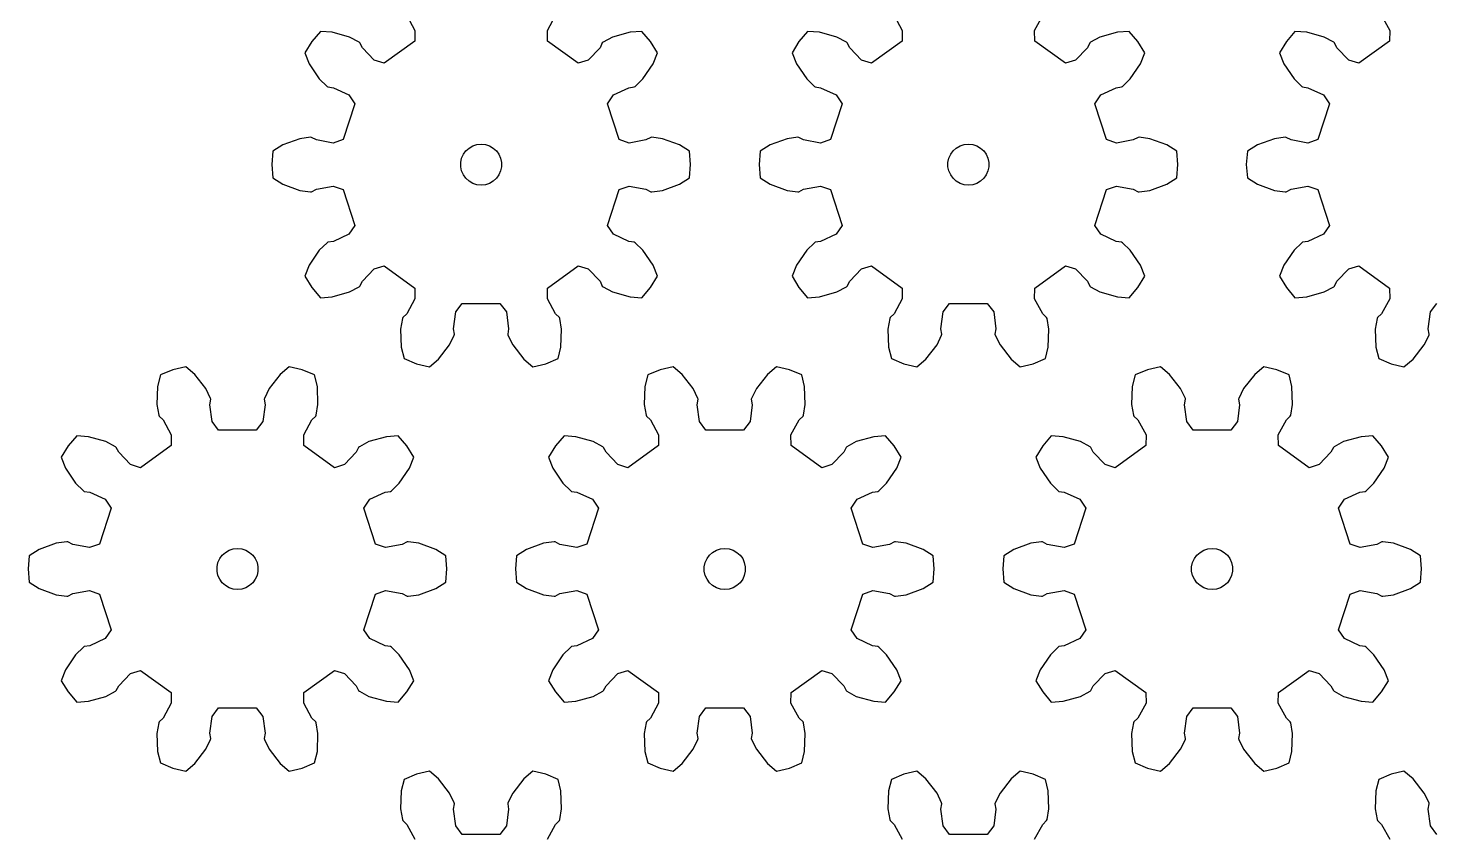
# Model space of a CAD drawing. Extents: x 0 to 208, y 0 to 236.
# Drawn here: x 0 to 102.5, y 54.2 to 113.3 of the extents above; entities that cross this region are included whole.
import ezdxf

# ---------------------------------------------------------------- set-up
doc = ezdxf.new("R2010")
doc.units = 0

msp = doc.modelspace()

# ---------------------------------------------------------------- linework, layer by layer
for p, q in [((27.63, 114.18), (28.23, 113.09)), ((37.89, 113.09), (38.48, 114.18)), ((63.19, 114.18), (63.79, 113.09)), ((73.44, 113.09), (74.04, 114.18)), ((98.75, 114.18), (99.35, 113.09)), ((21.33, 113.02), (20.7, 112.28)), ((22.19, 112.96), (21.33, 113.02)), ((23.46, 112.6), (22.19, 112.96)), ((28.23, 113.09), (28.21, 112.31)), ((37.9, 112.31), (37.89, 113.09)), ((43.93, 112.96), (42.65, 112.6)), ((44.79, 113.02), (43.93, 112.96)), ((45.42, 112.28), (44.79, 113.02)), ((56.88, 113.02), (56.25, 112.28)), ((57.75, 112.96), (56.88, 113.02)), ((59.02, 112.6), (57.75, 112.96)), ((63.79, 113.09), (63.77, 112.31)), ((73.46, 112.31), (73.44, 113.09)), ((79.48, 112.96), (78.21, 112.6)), ((80.35, 113.02), (79.48, 112.96)), ((80.98, 112.28), (80.35, 113.02)), ((92.44, 113.02), (91.81, 112.28)), ((93.3, 112.96), (92.44, 113.02)), ((94.58, 112.6), (93.3, 112.96)), ((99.35, 113.09), (99.33, 112.31)), ((20.7, 112.28), (20.19, 111.46)), ((24.15, 112.23), (23.46, 112.6)), ((24.21, 112.18), (24.15, 112.23)), ((24.39, 111.82), (24.21, 112.18)), ((25.24, 110.92), (24.39, 111.82)), ((28.21, 112.31), (25.99, 110.69)), ((40.13, 110.69), (37.9, 112.31)), ((41.73, 111.82), (40.87, 110.92)), ((41.9, 112.18), (41.73, 111.82)), ((41.96, 112.23), (41.9, 112.18)), ((42.65, 112.6), (41.96, 112.23)), ((45.92, 111.46), (45.42, 112.28)), ((56.25, 112.28), (55.75, 111.46)), ((59.71, 112.23), (59.02, 112.6)), ((59.77, 112.18), (59.71, 112.23)), ((59.95, 111.82), (59.77, 112.18)), ((60.8, 110.92), (59.95, 111.82)), ((63.77, 112.31), (61.54, 110.69)), ((75.69, 110.69), (73.46, 112.31)), ((77.29, 111.82), (76.43, 110.92)), ((77.46, 112.18), (77.29, 111.82)), ((77.52, 112.23), (77.46, 112.18)), ((78.21, 112.6), (77.52, 112.23)), ((81.48, 111.46), (80.98, 112.28)), ((91.81, 112.28), (91.31, 111.46)), ((95.27, 112.23), (94.58, 112.6)), ((95.33, 112.18), (95.27, 112.23)), ((95.5, 111.82), (95.33, 112.18)), ((96.36, 110.92), (95.5, 111.82)), ((99.33, 112.31), (97.1, 110.69)), ((20.19, 111.46), (20.51, 110.65)), ((25.99, 110.69), (25.24, 110.92)), ((40.87, 110.92), (40.13, 110.69)), ((45.6, 110.65), (45.92, 111.46)), ((55.75, 111.46), (56.07, 110.65)), ((61.54, 110.69), (60.8, 110.92)), ((76.43, 110.92), (75.69, 110.69)), ((81.16, 110.65), (81.48, 111.46)), ((91.31, 111.46), (91.63, 110.65)), ((97.1, 110.69), (96.36, 110.92)), ((20.51, 110.65), (21.25, 109.55)), ((44.86, 109.55), (45.6, 110.65)), ((56.07, 110.65), (56.81, 109.55)), ((80.42, 109.55), (81.16, 110.65)), ((91.63, 110.65), (92.37, 109.55)), ((21.25, 109.55), (21.81, 109.01)), ((21.81, 109.01), (21.88, 108.97)), ((21.88, 108.97), (22.28, 108.91)), ((22.28, 108.91), (23.4, 108.38)), ((42.72, 108.38), (43.84, 108.91)), ((43.84, 108.91), (44.23, 108.97)), ((44.23, 108.97), (44.3, 109.01)), ((44.3, 109.01), (44.86, 109.55)), ((56.81, 109.55), (57.37, 109.01)), ((57.37, 109.01), (57.44, 108.97)), ((57.44, 108.97), (57.83, 108.91)), ((57.83, 108.91), (58.96, 108.38)), ((78.27, 108.38), (79.4, 108.91)), ((79.4, 108.91), (79.79, 108.97)), ((79.79, 108.97), (79.86, 109.01)), ((79.86, 109.01), (80.42, 109.55)), ((92.37, 109.55), (92.93, 109.01)), ((92.93, 109.01), (93, 108.97)), ((93, 108.97), (93.39, 108.91)), ((93.39, 108.91), (94.52, 108.38)), ((23.84, 107.74), (22.99, 105.12)), ((23.4, 108.38), (23.84, 107.74)), ((42.27, 107.74), (42.72, 108.38)), ((43.12, 105.12), (42.27, 107.74)), ((59.4, 107.74), (58.55, 105.12)), ((58.96, 108.38), (59.4, 107.74)), ((77.83, 107.74), (78.27, 108.38)), ((78.68, 105.12), (77.83, 107.74)), ((94.96, 107.74), (94.11, 105.12)), ((94.52, 108.38), (94.96, 107.74)), ((18.59, 104.73), (17.85, 104.27)), ((19.83, 105.18), (18.59, 104.73)), ((20.6, 105.29), (19.83, 105.18)), ((20.68, 105.28), (20.6, 105.29)), ((21.04, 105.1), (20.68, 105.28)), ((22.26, 104.87), (21.04, 105.1)), ((22.99, 105.12), (22.26, 104.87)), ((32.18, 104.51), (32.45, 104.67)), ((32.45, 104.67), (32.75, 104.77)), ((32.75, 104.77), (33.06, 104.8)), ((33.06, 104.8), (33.37, 104.77)), ((33.37, 104.77), (33.67, 104.67)), ((33.67, 104.67), (33.94, 104.51)), ((43.86, 104.87), (43.12, 105.12)), ((45.08, 105.1), (43.86, 104.87)), ((45.43, 105.28), (45.08, 105.1)), ((45.51, 105.29), (45.43, 105.28)), ((46.28, 105.18), (45.51, 105.29)), ((47.53, 104.73), (46.28, 105.18)), ((48.26, 104.27), (47.53, 104.73)), ((54.15, 104.73), (53.41, 104.27)), ((55.39, 105.18), (54.15, 104.73)), ((56.16, 105.29), (55.39, 105.18)), ((56.24, 105.28), (56.16, 105.29)), ((56.59, 105.1), (56.24, 105.28)), ((57.82, 104.87), (56.59, 105.1)), ((58.55, 105.12), (57.82, 104.87)), ((67.73, 104.51), (68.01, 104.67)), ((68.01, 104.67), (68.3, 104.77)), ((68.3, 104.77), (68.62, 104.8)), ((68.62, 104.8), (68.93, 104.77)), ((68.93, 104.77), (69.23, 104.67)), ((69.23, 104.67), (69.5, 104.51)), ((79.41, 104.87), (78.68, 105.12)), ((80.64, 105.1), (79.41, 104.87)), ((80.99, 105.28), (80.64, 105.1)), ((81.07, 105.29), (80.99, 105.28)), ((81.84, 105.18), (81.07, 105.29)), ((83.09, 104.73), (81.84, 105.18)), ((83.82, 104.27), (83.09, 104.73)), ((89.7, 104.73), (88.97, 104.27)), ((90.95, 105.18), (89.7, 104.73)), ((91.72, 105.29), (90.95, 105.18)), ((91.8, 105.28), (91.72, 105.29)), ((92.15, 105.1), (91.8, 105.28)), ((93.37, 104.87), (92.15, 105.1)), ((94.11, 105.12), (93.37, 104.87)), ((17.85, 104.27), (17.78, 103.3)), ((31.57, 103.46), (31.63, 103.76)), ((31.63, 103.76), (31.76, 104.05)), ((31.76, 104.05), (31.94, 104.3)), ((31.94, 104.3), (32.18, 104.51)), ((33.94, 104.51), (34.17, 104.3)), ((34.17, 104.3), (34.36, 104.05)), ((34.36, 104.05), (34.48, 103.76)), ((34.48, 103.76), (34.55, 103.46)), ((48.34, 103.3), (48.26, 104.27)), ((53.41, 104.27), (53.34, 103.3)), ((67.12, 103.46), (67.19, 103.76)), ((67.19, 103.76), (67.32, 104.05)), ((67.32, 104.05), (67.5, 104.3)), ((67.5, 104.3), (67.73, 104.51)), ((69.5, 104.51), (69.73, 104.3)), ((69.73, 104.3), (69.91, 104.05)), ((69.91, 104.05), (70.04, 103.76)), ((70.04, 103.76), (70.11, 103.46)), ((83.89, 103.3), (83.82, 104.27)), ((88.97, 104.27), (88.89, 103.3)), ((17.78, 103.3), (17.85, 102.33)), ((31.57, 103.14), (31.57, 103.46)), ((31.63, 102.84), (31.57, 103.14)), ((31.76, 102.55), (31.63, 102.84)), ((31.94, 102.3), (31.76, 102.55)), ((34.36, 102.55), (34.17, 102.3)), ((34.48, 102.84), (34.36, 102.55)), ((34.55, 103.14), (34.48, 102.84)), ((34.55, 103.46), (34.55, 103.14)), ((48.26, 102.33), (48.34, 103.3)), ((53.34, 103.3), (53.41, 102.33)), ((67.12, 103.14), (67.12, 103.46)), ((67.19, 102.84), (67.12, 103.14)), ((67.32, 102.55), (67.19, 102.84)), ((67.5, 102.3), (67.32, 102.55)), ((69.91, 102.55), (69.73, 102.3)), ((70.04, 102.84), (69.91, 102.55)), ((70.11, 103.14), (70.04, 102.84)), ((70.11, 103.46), (70.11, 103.14)), ((83.82, 102.33), (83.89, 103.3)), ((88.89, 103.3), (88.97, 102.33)), ((17.85, 102.33), (18.59, 101.88)), ((18.59, 101.88), (19.83, 101.42)), ((20.68, 101.32), (21.04, 101.5)), ((21.04, 101.5), (22.26, 101.73)), ((22.26, 101.73), (22.99, 101.48)), ((32.18, 102.09), (31.94, 102.3)), ((32.45, 101.93), (32.18, 102.09)), ((32.75, 101.83), (32.45, 101.93)), ((33.06, 101.8), (32.75, 101.83)), ((33.37, 101.83), (33.06, 101.8)), ((33.67, 101.93), (33.37, 101.83)), ((33.94, 102.09), (33.67, 101.93)), ((34.17, 102.3), (33.94, 102.09)), ((43.12, 101.48), (43.86, 101.73)), ((43.86, 101.73), (45.08, 101.5)), ((45.08, 101.5), (45.43, 101.32)), ((46.28, 101.42), (47.53, 101.88)), ((47.53, 101.88), (48.26, 102.33)), ((53.41, 102.33), (54.15, 101.88)), ((54.15, 101.88), (55.39, 101.42)), ((56.24, 101.32), (56.59, 101.5)), ((56.59, 101.5), (57.82, 101.73)), ((57.82, 101.73), (58.55, 101.48)), ((67.73, 102.09), (67.5, 102.3)), ((68.01, 101.93), (67.73, 102.09)), ((68.3, 101.83), (68.01, 101.93)), ((68.62, 101.8), (68.3, 101.83)), ((68.93, 101.83), (68.62, 101.8)), ((69.23, 101.93), (68.93, 101.83)), ((69.5, 102.09), (69.23, 101.93)), ((69.73, 102.3), (69.5, 102.09)), ((78.68, 101.48), (79.41, 101.73)), ((79.41, 101.73), (80.64, 101.5)), ((80.64, 101.5), (80.99, 101.32)), ((81.84, 101.42), (83.09, 101.88)), ((83.09, 101.88), (83.82, 102.33)), ((88.97, 102.33), (89.7, 101.88)), ((89.7, 101.88), (90.95, 101.42)), ((91.8, 101.32), (92.15, 101.5)), ((92.15, 101.5), (93.37, 101.73)), ((93.37, 101.73), (94.11, 101.48)), ((19.83, 101.42), (20.6, 101.31)), ((20.6, 101.31), (20.68, 101.32)), ((22.99, 101.48), (23.84, 98.86)), ((42.27, 98.86), (43.12, 101.48)), ((45.43, 101.32), (45.51, 101.31)), ((45.51, 101.31), (46.28, 101.42)), ((55.39, 101.42), (56.16, 101.31)), ((56.16, 101.31), (56.24, 101.32)), ((58.55, 101.48), (59.4, 98.86)), ((77.83, 98.86), (78.68, 101.48)), ((80.99, 101.32), (81.07, 101.31)), ((81.07, 101.31), (81.84, 101.42)), ((90.95, 101.42), (91.72, 101.31)), ((91.72, 101.31), (91.8, 101.32)), ((94.11, 101.48), (94.96, 98.86)), ((23.84, 98.86), (23.4, 98.22)), ((42.72, 98.22), (42.27, 98.86)), ((59.4, 98.86), (58.96, 98.22)), ((78.27, 98.22), (77.83, 98.86)), ((94.96, 98.86), (94.52, 98.22)), ((21.81, 97.59), (21.25, 97.05)), ((21.88, 97.63), (21.81, 97.59)), ((22.28, 97.69), (21.88, 97.63)), ((23.4, 98.22), (22.28, 97.69)), ((43.84, 97.69), (42.72, 98.22)), ((44.23, 97.63), (43.84, 97.69)), ((44.3, 97.59), (44.23, 97.63)), ((44.86, 97.05), (44.3, 97.59)), ((57.37, 97.59), (56.81, 97.05)), ((57.44, 97.63), (57.37, 97.59)), ((57.83, 97.69), (57.44, 97.63)), ((58.96, 98.22), (57.83, 97.69)), ((79.4, 97.69), (78.27, 98.22)), ((79.79, 97.63), (79.4, 97.69)), ((79.86, 97.59), (79.79, 97.63)), ((80.42, 97.05), (79.86, 97.59)), ((92.93, 97.59), (92.37, 97.05)), ((93, 97.63), (92.93, 97.59)), ((93.39, 97.69), (93, 97.63)), ((94.52, 98.22), (93.39, 97.69)), ((21.25, 97.05), (20.51, 95.95)), ((45.6, 95.95), (44.86, 97.05)), ((56.81, 97.05), (56.07, 95.95)), ((81.16, 95.95), (80.42, 97.05)), ((92.37, 97.05), (91.63, 95.95)), ((20.51, 95.95), (20.19, 95.15)), ((24.39, 94.78), (25.24, 95.69)), ((25.24, 95.69), (25.99, 95.91)), ((25.99, 95.91), (28.21, 94.29)), ((37.9, 94.29), (40.13, 95.91)), ((40.13, 95.91), (40.87, 95.69)), ((40.87, 95.69), (41.73, 94.78)), ((45.92, 95.15), (45.6, 95.95)), ((56.07, 95.95), (55.75, 95.15)), ((59.95, 94.78), (60.8, 95.69)), ((60.8, 95.69), (61.54, 95.91)), ((61.54, 95.91), (63.77, 94.29)), ((73.46, 94.29), (75.69, 95.91)), ((75.69, 95.91), (76.43, 95.69)), ((76.43, 95.69), (77.29, 94.78)), ((81.48, 95.15), (81.16, 95.95)), ((91.63, 95.95), (91.31, 95.15)), ((95.5, 94.78), (96.36, 95.69)), ((96.36, 95.69), (97.1, 95.91)), ((97.1, 95.91), (99.33, 94.29)), ((20.19, 95.15), (20.7, 94.32)), ((20.7, 94.32), (21.33, 93.58)), ((23.46, 94.01), (24.15, 94.37)), ((24.15, 94.37), (24.21, 94.42)), ((24.21, 94.42), (24.39, 94.78)), ((41.73, 94.78), (41.9, 94.42)), ((41.9, 94.42), (41.96, 94.37)), ((41.96, 94.37), (42.65, 94.01)), ((44.79, 93.58), (45.42, 94.32)), ((45.42, 94.32), (45.92, 95.15)), ((55.75, 95.15), (56.25, 94.32)), ((56.25, 94.32), (56.88, 93.58)), ((59.02, 94.01), (59.71, 94.37)), ((59.71, 94.37), (59.77, 94.42)), ((59.77, 94.42), (59.95, 94.78)), ((77.29, 94.78), (77.46, 94.42)), ((77.46, 94.42), (77.52, 94.37)), ((77.52, 94.37), (78.21, 94.01)), ((80.35, 93.58), (80.98, 94.32)), ((80.98, 94.32), (81.48, 95.15)), ((91.31, 95.15), (91.81, 94.32)), ((91.81, 94.32), (92.44, 93.58)), ((94.58, 94.01), (95.27, 94.37)), ((95.27, 94.37), (95.33, 94.42)), ((95.33, 94.42), (95.5, 94.78)), ((21.33, 93.58), (22.19, 93.64)), ((22.19, 93.64), (23.46, 94.01)), ((28.23, 93.51), (27.63, 92.42)), ((28.21, 94.29), (28.23, 93.51)), ((37.89, 93.51), (37.9, 94.29)), ((38.48, 92.42), (37.89, 93.51)), ((42.65, 94.01), (43.93, 93.64)), ((43.93, 93.64), (44.79, 93.58)), ((56.88, 93.58), (57.75, 93.64)), ((57.75, 93.64), (59.02, 94.01)), ((63.79, 93.51), (63.19, 92.42)), ((63.77, 94.29), (63.79, 93.51)), ((73.44, 93.51), (73.46, 94.29)), ((74.04, 92.42), (73.44, 93.51)), ((78.21, 94.01), (79.48, 93.64)), ((79.48, 93.64), (80.35, 93.58)), ((92.44, 93.58), (93.3, 93.64)), ((93.3, 93.64), (94.58, 94.01)), ((99.35, 93.51), (98.75, 92.42)), ((99.33, 94.29), (99.35, 93.51)), ((27.63, 92.42), (27.35, 92.15)), ((31.05, 91.31), (31.21, 92.55)), ((31.21, 92.55), (31.68, 93.17)), ((31.68, 93.17), (34.43, 93.17)), ((34.43, 93.17), (34.9, 92.55)), ((34.9, 92.55), (35.06, 91.31)), ((38.77, 92.15), (38.48, 92.42)), ((63.19, 92.42), (62.91, 92.15)), ((66.61, 91.31), (66.77, 92.55)), ((66.77, 92.55), (67.24, 93.17)), ((67.24, 93.17), (69.99, 93.17)), ((69.99, 93.17), (70.46, 92.55)), ((70.46, 92.55), (70.62, 91.31)), ((74.32, 92.15), (74.04, 92.42)), ((98.75, 92.42), (98.46, 92.15)), ((102.17, 91.31), (102.33, 92.55)), ((102.33, 92.55), (102.8, 93.17)), ((27.32, 92.07), (27.18, 91.3)), ((27.18, 91.3), (27.23, 89.98)), ((27.35, 92.15), (27.32, 92.07)), ((31.12, 90.92), (31.05, 91.31)), ((35.06, 91.31), (35, 90.92)), ((38.8, 92.07), (38.77, 92.15)), ((38.93, 91.3), (38.8, 92.07)), ((38.88, 89.98), (38.93, 91.3)), ((62.88, 92.07), (62.74, 91.3)), ((62.74, 91.3), (62.79, 89.98)), ((62.91, 92.15), (62.88, 92.07)), ((66.68, 90.92), (66.61, 91.31)), ((70.62, 91.31), (70.55, 90.92)), ((74.35, 92.07), (74.32, 92.15)), ((74.49, 91.3), (74.35, 92.07)), ((74.44, 89.98), (74.49, 91.3)), ((98.43, 92.07), (98.3, 91.3)), ((98.3, 91.3), (98.35, 89.98)), ((98.46, 92.15), (98.43, 92.07)), ((102.24, 90.92), (102.17, 91.31)), ((30.76, 90.14), (31.1, 90.84)), ((31.1, 90.84), (31.12, 90.92)), ((35, 90.92), (35.01, 90.84)), ((35.01, 90.84), (35.36, 90.14)), ((66.32, 90.14), (66.66, 90.84)), ((66.66, 90.84), (66.68, 90.92)), ((70.55, 90.92), (70.57, 90.84)), ((70.57, 90.84), (70.92, 90.14)), ((101.87, 90.14), (102.22, 90.84)), ((102.22, 90.84), (102.24, 90.92)), ((27.23, 89.98), (27.44, 89.14)), ((29.94, 89.1), (30.76, 90.14)), ((35.36, 90.14), (36.17, 89.1)), ((38.67, 89.14), (38.88, 89.98)), ((62.79, 89.98), (63, 89.14)), ((65.5, 89.1), (66.32, 90.14)), ((70.92, 90.14), (71.73, 89.1)), ((74.23, 89.14), (74.44, 89.98)), ((98.35, 89.98), (98.56, 89.14)), ((101.06, 89.1), (101.87, 90.14)), ((10.56, 88.32), (9.66, 87.95)), ((11.5, 88.54), (10.56, 88.32)), ((12.16, 87.99), (11.5, 88.54)), ((19.06, 88.54), (18.4, 87.99)), ((20, 88.32), (19.06, 88.54)), ((20.9, 87.95), (20, 88.32)), ((27.44, 89.14), (28.34, 88.77)), ((28.34, 88.77), (29.28, 88.54)), ((29.28, 88.54), (29.94, 89.1)), ((36.17, 89.1), (36.84, 88.54)), ((36.84, 88.54), (37.78, 88.77)), ((37.78, 88.77), (38.67, 89.14)), ((46.12, 88.32), (45.22, 87.95)), ((47.06, 88.54), (46.12, 88.32)), ((47.72, 87.99), (47.06, 88.54)), ((54.62, 88.54), (53.95, 87.99)), ((55.56, 88.32), (54.62, 88.54)), ((56.45, 87.95), (55.56, 88.32)), ((63, 89.14), (63.89, 88.77)), ((63.89, 88.77), (64.84, 88.54)), ((64.84, 88.54), (65.5, 89.1)), ((71.73, 89.1), (72.39, 88.54)), ((72.39, 88.54), (73.34, 88.77)), ((73.34, 88.77), (74.23, 89.14)), ((81.67, 88.32), (80.78, 87.95)), ((82.62, 88.54), (81.67, 88.32)), ((83.28, 87.99), (82.62, 88.54)), ((90.17, 88.54), (89.51, 87.99)), ((91.12, 88.32), (90.17, 88.54)), ((92.01, 87.95), (91.12, 88.32)), ((98.56, 89.14), (99.45, 88.77)), ((99.45, 88.77), (100.39, 88.54)), ((100.39, 88.54), (101.06, 89.1)), ((9.66, 87.95), (9.45, 87.11)), ((12.98, 86.95), (12.16, 87.99)), ((18.4, 87.99), (17.58, 86.95)), ((21.11, 87.11), (20.9, 87.95)), ((45.22, 87.95), (45.01, 87.11)), ((48.54, 86.95), (47.72, 87.99)), ((53.95, 87.99), (53.14, 86.95)), ((56.66, 87.11), (56.45, 87.95)), ((80.78, 87.95), (80.57, 87.11)), ((84.09, 86.95), (83.28, 87.99)), ((89.51, 87.99), (88.69, 86.95)), ((92.22, 87.11), (92.01, 87.95)), ((9.45, 87.11), (9.4, 85.78)), ((13.32, 86.24), (12.98, 86.95)), ((13.27, 85.77), (13.34, 86.17)), ((13.34, 86.17), (13.32, 86.24)), ((17.24, 86.24), (17.22, 86.17)), ((17.22, 86.17), (17.29, 85.77)), ((17.58, 86.95), (17.24, 86.24)), ((21.15, 85.78), (21.11, 87.11)), ((45.01, 87.11), (44.96, 85.78)), ((48.88, 86.24), (48.54, 86.95)), ((48.83, 85.77), (48.9, 86.17)), ((48.9, 86.17), (48.88, 86.24)), ((52.79, 86.24), (52.77, 86.17)), ((52.77, 86.17), (52.84, 85.77)), ((53.14, 86.95), (52.79, 86.24)), ((56.71, 85.78), (56.66, 87.11)), ((80.57, 87.11), (80.52, 85.78)), ((84.44, 86.24), (84.09, 86.95)), ((84.39, 85.77), (84.46, 86.17)), ((84.46, 86.17), (84.44, 86.24)), ((88.35, 86.24), (88.33, 86.17)), ((88.33, 86.17), (88.4, 85.77)), ((88.69, 86.95), (88.35, 86.24)), ((92.27, 85.78), (92.22, 87.11)), ((9.4, 85.78), (9.54, 85.02)), ((13.43, 84.54), (13.27, 85.77)), ((17.29, 85.77), (17.13, 84.54)), ((21.02, 85.02), (21.15, 85.78)), ((44.96, 85.78), (45.1, 85.02)), ((48.99, 84.54), (48.83, 85.77)), ((52.84, 85.77), (52.68, 84.54)), ((56.58, 85.02), (56.71, 85.78)), ((80.52, 85.78), (80.66, 85.02)), ((84.55, 84.54), (84.39, 85.77)), ((88.4, 85.77), (88.24, 84.54)), ((92.13, 85.02), (92.27, 85.78)), ((9.54, 85.02), (9.57, 84.94)), ((9.57, 84.94), (9.86, 84.66)), ((9.86, 84.66), (10.45, 83.57)), ((13.9, 83.92), (13.43, 84.54)), ((17.13, 84.54), (16.65, 83.92)), ((20.11, 83.57), (20.7, 84.66)), ((20.7, 84.66), (20.99, 84.94)), ((20.99, 84.94), (21.02, 85.02)), ((45.1, 85.02), (45.13, 84.94)), ((45.13, 84.94), (45.41, 84.66)), ((45.41, 84.66), (46.01, 83.57)), ((49.46, 83.92), (48.99, 84.54)), ((52.68, 84.54), (52.21, 83.92)), ((55.66, 83.57), (56.26, 84.66)), ((56.26, 84.66), (56.55, 84.94)), ((56.55, 84.94), (56.58, 85.02)), ((80.66, 85.02), (80.69, 84.94)), ((80.69, 84.94), (80.97, 84.66)), ((80.97, 84.66), (81.57, 83.57)), ((85.02, 83.92), (84.55, 84.54)), ((88.24, 84.54), (87.77, 83.92)), ((91.22, 83.57), (91.82, 84.66)), ((91.82, 84.66), (92.1, 84.94)), ((92.1, 84.94), (92.13, 85.02)), ((3.55, 83.5), (2.92, 82.77)), ((4.41, 83.44), (3.55, 83.5)), ((5.68, 83.08), (4.41, 83.44)), ((6.37, 82.71), (5.68, 83.08)), ((10.45, 83.57), (10.43, 82.8)), ((16.65, 83.92), (13.9, 83.92)), ((20.12, 82.8), (20.11, 83.57)), ((24.87, 83.08), (24.18, 82.71)), ((26.15, 83.44), (24.87, 83.08)), ((27.01, 83.5), (26.15, 83.44)), ((27.64, 82.77), (27.01, 83.5)), ((39.11, 83.5), (38.48, 82.77)), ((39.97, 83.44), (39.11, 83.5)), ((41.24, 83.08), (39.97, 83.44)), ((41.93, 82.71), (41.24, 83.08)), ((46.01, 83.57), (45.99, 82.8)), ((52.21, 83.92), (49.46, 83.92)), ((55.68, 82.8), (55.66, 83.57)), ((60.43, 83.08), (59.74, 82.71)), ((61.71, 83.44), (60.43, 83.08)), ((62.57, 83.5), (61.71, 83.44)), ((63.2, 82.77), (62.57, 83.5)), ((74.66, 83.5), (74.03, 82.77)), ((75.53, 83.44), (74.66, 83.5)), ((76.8, 83.08), (75.53, 83.44)), ((77.49, 82.71), (76.8, 83.08)), ((81.57, 83.57), (81.55, 82.8)), ((87.77, 83.92), (85.02, 83.92)), ((91.24, 82.8), (91.22, 83.57)), ((95.99, 83.08), (95.3, 82.71)), ((97.26, 83.44), (95.99, 83.08)), ((98.13, 83.5), (97.26, 83.44)), ((98.76, 82.77), (98.13, 83.5)), ((2.92, 82.77), (2.41, 81.94)), ((6.43, 82.66), (6.37, 82.71)), ((6.61, 82.31), (6.43, 82.66)), ((7.46, 81.4), (6.61, 82.31)), ((10.43, 82.8), (8.21, 81.18)), ((22.35, 81.18), (20.12, 82.8)), ((23.95, 82.31), (23.09, 81.4)), ((24.12, 82.66), (23.95, 82.31)), ((24.18, 82.71), (24.12, 82.66)), ((28.15, 81.94), (27.64, 82.77)), ((38.48, 82.77), (37.97, 81.94)), ((41.99, 82.66), (41.93, 82.71)), ((42.17, 82.31), (41.99, 82.66)), ((43.02, 81.4), (42.17, 82.31)), ((45.99, 82.8), (43.77, 81.18)), ((57.91, 81.18), (55.68, 82.8)), ((59.51, 82.31), (58.65, 81.4)), ((59.68, 82.66), (59.51, 82.31)), ((59.74, 82.71), (59.68, 82.66)), ((63.7, 81.94), (63.2, 82.77)), ((74.03, 82.77), (73.53, 81.94)), ((77.55, 82.66), (77.49, 82.71)), ((77.72, 82.31), (77.55, 82.66)), ((78.58, 81.4), (77.72, 82.31)), ((81.55, 82.8), (79.32, 81.18)), ((93.47, 81.18), (91.24, 82.8)), ((95.06, 82.31), (94.21, 81.4)), ((95.24, 82.66), (95.06, 82.31)), ((95.3, 82.71), (95.24, 82.66)), ((99.26, 81.94), (98.76, 82.77)), ((2.41, 81.94), (2.73, 81.14)), ((2.73, 81.14), (3.47, 80.04)), ((8.21, 81.18), (7.46, 81.4)), ((23.09, 81.4), (22.35, 81.18)), ((27.08, 80.04), (27.82, 81.14)), ((27.82, 81.14), (28.15, 81.94)), ((37.97, 81.94), (38.29, 81.14)), ((38.29, 81.14), (39.03, 80.04)), ((43.77, 81.18), (43.02, 81.4)), ((58.65, 81.4), (57.91, 81.18)), ((62.64, 80.04), (63.38, 81.14)), ((63.38, 81.14), (63.7, 81.94)), ((73.53, 81.94), (73.85, 81.14)), ((73.85, 81.14), (74.59, 80.04)), ((79.32, 81.18), (78.58, 81.4)), ((94.21, 81.4), (93.47, 81.18)), ((98.2, 80.04), (98.94, 81.14)), ((98.94, 81.14), (99.26, 81.94)), ((3.47, 80.04), (4.04, 79.5)), ((26.52, 79.5), (27.08, 80.04)), ((39.03, 80.04), (39.59, 79.5)), ((62.08, 79.5), (62.64, 80.04)), ((74.59, 80.04), (75.15, 79.5)), ((97.64, 79.5), (98.2, 80.04)), ((4.04, 79.5), (4.1, 79.45)), ((4.1, 79.45), (4.5, 79.4)), ((4.5, 79.4), (5.62, 78.87)), ((24.94, 78.87), (26.06, 79.4)), ((26.06, 79.4), (26.45, 79.45)), ((26.45, 79.45), (26.52, 79.5)), ((39.59, 79.5), (39.66, 79.45)), ((39.66, 79.45), (40.05, 79.4)), ((40.05, 79.4), (41.18, 78.87)), ((60.49, 78.87), (61.62, 79.4)), ((61.62, 79.4), (62.01, 79.45)), ((62.01, 79.45), (62.08, 79.5)), ((75.15, 79.5), (75.22, 79.45)), ((75.22, 79.45), (75.61, 79.4)), ((75.61, 79.4), (76.74, 78.87)), ((96.05, 78.87), (97.18, 79.4)), ((97.18, 79.4), (97.57, 79.45)), ((97.57, 79.45), (97.64, 79.5)), ((6.06, 78.23), (5.21, 75.61)), ((5.62, 78.87), (6.06, 78.23)), ((24.49, 78.23), (24.94, 78.87)), ((25.34, 75.61), (24.49, 78.23)), ((41.62, 78.23), (40.77, 75.61)), ((41.18, 78.87), (41.62, 78.23)), ((60.05, 78.23), (60.49, 78.87)), ((60.9, 75.61), (60.05, 78.23)), ((77.18, 78.23), (76.33, 75.61)), ((76.74, 78.87), (77.18, 78.23)), ((95.61, 78.23), (96.05, 78.87)), ((96.46, 75.61), (95.61, 78.23)), ((0.81, 75.21), (0.08, 74.75)), ((2.05, 75.67), (0.81, 75.21)), ((2.83, 75.77), (2.05, 75.67)), ((2.91, 75.77), (2.83, 75.77)), ((3.26, 75.58), (2.91, 75.77)), ((4.48, 75.35), (3.26, 75.58)), ((5.21, 75.61), (4.48, 75.35)), ((14.16, 74.79), (14.4, 75)), ((14.4, 75), (14.67, 75.16)), ((14.67, 75.16), (14.97, 75.25)), ((14.97, 75.25), (15.28, 75.29)), ((15.28, 75.29), (15.59, 75.25)), ((15.59, 75.25), (15.89, 75.16)), ((15.89, 75.16), (16.16, 75)), ((16.16, 75), (16.39, 74.79)), ((26.08, 75.35), (25.34, 75.61)), ((27.3, 75.58), (26.08, 75.35)), ((27.65, 75.77), (27.3, 75.58)), ((27.73, 75.77), (27.65, 75.77)), ((28.51, 75.67), (27.73, 75.77)), ((29.75, 75.21), (28.51, 75.67)), ((30.48, 74.75), (29.75, 75.21)), ((36.37, 75.21), (35.63, 74.75)), ((37.61, 75.67), (36.37, 75.21)), ((38.38, 75.77), (37.61, 75.67)), ((38.46, 75.77), (38.38, 75.77)), ((38.81, 75.58), (38.46, 75.77)), ((40.04, 75.35), (38.81, 75.58)), ((40.77, 75.61), (40.04, 75.35)), ((49.72, 74.79), (49.95, 75)), ((49.95, 75), (50.23, 75.16)), ((50.23, 75.16), (50.52, 75.25)), ((50.52, 75.25), (50.84, 75.29)), ((50.84, 75.29), (51.15, 75.25)), ((51.15, 75.25), (51.45, 75.16)), ((51.45, 75.16), (51.72, 75)), ((51.72, 75), (51.95, 74.79)), ((61.64, 75.35), (60.9, 75.61)), ((62.86, 75.58), (61.64, 75.35)), ((63.21, 75.77), (62.86, 75.58)), ((63.29, 75.77), (63.21, 75.77)), ((64.06, 75.67), (63.29, 75.77)), ((65.31, 75.21), (64.06, 75.67)), ((66.04, 74.75), (65.31, 75.21)), ((71.92, 75.21), (71.19, 74.75)), ((73.17, 75.67), (71.92, 75.21)), ((73.94, 75.77), (73.17, 75.67)), ((74.02, 75.77), (73.94, 75.77)), ((74.37, 75.58), (74.02, 75.77)), ((75.6, 75.35), (74.37, 75.58)), ((76.33, 75.61), (75.6, 75.35)), ((85.28, 74.79), (85.51, 75)), ((85.51, 75), (85.78, 75.16)), ((85.78, 75.16), (86.08, 75.25)), ((86.08, 75.25), (86.39, 75.29)), ((86.39, 75.29), (86.71, 75.25)), ((86.71, 75.25), (87, 75.16)), ((87, 75.16), (87.28, 75)), ((87.28, 75), (87.51, 74.79)), ((97.19, 75.35), (96.46, 75.61)), ((98.42, 75.58), (97.19, 75.35)), ((98.77, 75.77), (98.42, 75.58)), ((98.85, 75.77), (98.77, 75.77)), ((99.62, 75.67), (98.85, 75.77)), ((100.86, 75.21), (99.62, 75.67)), ((101.6, 74.75), (100.86, 75.21)), ((0.08, 74.75), (0, 73.79)), ((13.79, 73.94), (13.85, 74.25)), ((13.79, 73.63), (13.79, 73.94)), ((13.85, 74.25), (13.98, 74.54)), ((13.98, 74.54), (14.16, 74.79)), ((16.39, 74.79), (16.58, 74.54)), ((16.58, 74.54), (16.71, 74.25)), ((16.71, 74.25), (16.77, 73.94)), ((16.77, 73.94), (16.77, 73.63)), ((30.56, 73.79), (30.48, 74.75)), ((35.63, 74.75), (35.56, 73.79)), ((49.34, 73.94), (49.41, 74.25)), ((49.34, 73.63), (49.34, 73.94)), ((49.41, 74.25), (49.54, 74.54)), ((49.54, 74.54), (49.72, 74.79)), ((51.95, 74.79), (52.14, 74.54)), ((52.14, 74.54), (52.26, 74.25)), ((52.26, 74.25), (52.33, 73.94)), ((52.33, 73.94), (52.33, 73.63)), ((66.12, 73.79), (66.04, 74.75)), ((71.19, 74.75), (71.12, 73.79)), ((84.9, 73.94), (84.97, 74.25)), ((84.9, 73.63), (84.9, 73.94)), ((84.97, 74.25), (85.1, 74.54)), ((85.1, 74.54), (85.28, 74.79)), ((87.51, 74.79), (87.69, 74.54)), ((87.69, 74.54), (87.82, 74.25)), ((87.82, 74.25), (87.89, 73.94)), ((87.89, 73.94), (87.89, 73.63)), ((101.67, 73.79), (101.6, 74.75)), ((0, 73.79), (0.08, 72.82)), ((0.08, 72.82), (0.81, 72.36)), ((13.85, 73.32), (13.79, 73.63)), ((13.98, 73.04), (13.85, 73.32)), ((14.16, 72.78), (13.98, 73.04)), ((14.4, 72.57), (14.16, 72.78)), ((16.39, 72.78), (16.16, 72.57)), ((16.58, 73.04), (16.39, 72.78)), ((16.71, 73.32), (16.58, 73.04)), ((16.77, 73.63), (16.71, 73.32)), ((29.75, 72.36), (30.48, 72.82)), ((30.48, 72.82), (30.56, 73.79)), ((35.56, 73.79), (35.63, 72.82)), ((35.63, 72.82), (36.37, 72.36)), ((49.41, 73.32), (49.34, 73.63)), ((49.54, 73.04), (49.41, 73.32)), ((49.72, 72.78), (49.54, 73.04)), ((49.95, 72.57), (49.72, 72.78)), ((51.95, 72.78), (51.72, 72.57)), ((52.14, 73.04), (51.95, 72.78)), ((52.26, 73.32), (52.14, 73.04)), ((52.33, 73.63), (52.26, 73.32)), ((65.31, 72.36), (66.04, 72.82)), ((66.04, 72.82), (66.12, 73.79)), ((71.12, 73.79), (71.19, 72.82)), ((71.19, 72.82), (71.92, 72.36)), ((84.97, 73.32), (84.9, 73.63)), ((85.1, 73.04), (84.97, 73.32)), ((85.28, 72.78), (85.1, 73.04)), ((85.51, 72.57), (85.28, 72.78)), ((87.51, 72.78), (87.28, 72.57)), ((87.69, 73.04), (87.51, 72.78)), ((87.82, 73.32), (87.69, 73.04)), ((87.89, 73.63), (87.82, 73.32)), ((100.86, 72.36), (101.6, 72.82)), ((101.6, 72.82), (101.67, 73.79)), ((0.81, 72.36), (2.05, 71.91)), ((2.05, 71.91), (2.83, 71.8)), ((2.83, 71.8), (2.91, 71.8)), ((2.91, 71.8), (3.26, 71.99)), ((3.26, 71.99), (4.48, 72.22)), ((4.48, 72.22), (5.21, 71.96)), ((5.21, 71.96), (6.06, 69.35)), ((14.67, 72.42), (14.4, 72.57)), ((14.97, 72.32), (14.67, 72.42)), ((15.28, 72.29), (14.97, 72.32)), ((15.59, 72.32), (15.28, 72.29)), ((15.89, 72.42), (15.59, 72.32)), ((16.16, 72.57), (15.89, 72.42)), ((24.49, 69.35), (25.34, 71.96)), ((25.34, 71.96), (26.08, 72.22)), ((26.08, 72.22), (27.3, 71.99)), ((27.3, 71.99), (27.65, 71.8)), ((27.65, 71.8), (27.73, 71.8)), ((27.73, 71.8), (28.51, 71.91)), ((28.51, 71.91), (29.75, 72.36)), ((36.37, 72.36), (37.61, 71.91)), ((37.61, 71.91), (38.38, 71.8)), ((38.38, 71.8), (38.46, 71.8)), ((38.46, 71.8), (38.81, 71.99)), ((38.81, 71.99), (40.04, 72.22)), ((40.04, 72.22), (40.77, 71.96)), ((40.77, 71.96), (41.62, 69.35)), ((50.23, 72.42), (49.95, 72.57)), ((50.52, 72.32), (50.23, 72.42)), ((50.84, 72.29), (50.52, 72.32)), ((51.15, 72.32), (50.84, 72.29)), ((51.45, 72.42), (51.15, 72.32)), ((51.72, 72.57), (51.45, 72.42)), ((60.05, 69.35), (60.9, 71.96)), ((60.9, 71.96), (61.64, 72.22)), ((61.64, 72.22), (62.86, 71.99)), ((62.86, 71.99), (63.21, 71.8)), ((63.21, 71.8), (63.29, 71.8)), ((63.29, 71.8), (64.06, 71.91)), ((64.06, 71.91), (65.31, 72.36)), ((71.92, 72.36), (73.17, 71.91)), ((73.17, 71.91), (73.94, 71.8)), ((73.94, 71.8), (74.02, 71.8)), ((74.02, 71.8), (74.37, 71.99)), ((74.37, 71.99), (75.6, 72.22)), ((75.6, 72.22), (76.33, 71.96)), ((76.33, 71.96), (77.18, 69.35)), ((85.78, 72.42), (85.51, 72.57)), ((86.08, 72.32), (85.78, 72.42)), ((86.39, 72.29), (86.08, 72.32)), ((86.71, 72.32), (86.39, 72.29)), ((87, 72.42), (86.71, 72.32)), ((87.28, 72.57), (87, 72.42)), ((95.61, 69.35), (96.46, 71.96)), ((96.46, 71.96), (97.19, 72.22)), ((97.19, 72.22), (98.42, 71.99)), ((98.42, 71.99), (98.77, 71.8)), ((98.77, 71.8), (98.85, 71.8)), ((98.85, 71.8), (99.62, 71.91)), ((99.62, 71.91), (100.86, 72.36)), ((5.62, 68.71), (4.5, 68.17)), ((6.06, 69.35), (5.62, 68.71)), ((24.94, 68.71), (24.49, 69.35)), ((26.06, 68.17), (24.94, 68.71)), ((41.18, 68.71), (40.05, 68.17)), ((41.62, 69.35), (41.18, 68.71)), ((60.49, 68.71), (60.05, 69.35)), ((61.62, 68.17), (60.49, 68.71)), ((76.74, 68.71), (75.61, 68.17)), ((77.18, 69.35), (76.74, 68.71)), ((96.05, 68.71), (95.61, 69.35)), ((97.18, 68.17), (96.05, 68.71)), ((4.04, 68.08), (3.47, 67.53)), ((4.1, 68.12), (4.04, 68.08)), ((4.5, 68.17), (4.1, 68.12)), ((26.45, 68.12), (26.06, 68.17)), ((26.52, 68.08), (26.45, 68.12)), ((27.08, 67.53), (26.52, 68.08)), ((39.59, 68.08), (39.03, 67.53)), ((39.66, 68.12), (39.59, 68.08)), ((40.05, 68.17), (39.66, 68.12)), ((62.01, 68.12), (61.62, 68.17)), ((62.08, 68.08), (62.01, 68.12)), ((62.64, 67.53), (62.08, 68.08)), ((75.15, 68.08), (74.59, 67.53)), ((75.22, 68.12), (75.15, 68.08)), ((75.61, 68.17), (75.22, 68.12)), ((97.57, 68.12), (97.18, 68.17)), ((97.64, 68.08), (97.57, 68.12)), ((98.2, 67.53), (97.64, 68.08)), ((3.47, 67.53), (2.73, 66.43)), ((27.82, 66.43), (27.08, 67.53)), ((39.03, 67.53), (38.29, 66.43)), ((63.38, 66.43), (62.64, 67.53)), ((74.59, 67.53), (73.85, 66.43)), ((98.94, 66.43), (98.2, 67.53)), ((2.73, 66.43), (2.41, 65.63)), ((2.41, 65.63), (2.92, 64.81)), ((6.61, 65.27), (7.46, 66.17)), ((7.46, 66.17), (8.21, 66.39)), ((8.21, 66.39), (10.43, 64.78)), ((20.12, 64.78), (22.35, 66.39)), ((22.35, 66.39), (23.09, 66.17)), ((23.09, 66.17), (23.95, 65.27)), ((27.64, 64.81), (28.15, 65.63)), ((28.15, 65.63), (27.82, 66.43)), ((38.29, 66.43), (37.97, 65.63)), ((37.97, 65.63), (38.48, 64.81)), ((42.17, 65.27), (43.02, 66.17)), ((43.02, 66.17), (43.77, 66.39)), ((43.77, 66.39), (45.99, 64.78)), ((55.68, 64.78), (57.91, 66.39)), ((57.91, 66.39), (58.65, 66.17)), ((58.65, 66.17), (59.51, 65.27)), ((63.2, 64.81), (63.7, 65.63)), ((63.7, 65.63), (63.38, 66.43)), ((73.85, 66.43), (73.53, 65.63)), ((73.53, 65.63), (74.03, 64.81)), ((77.72, 65.27), (78.58, 66.17)), ((78.58, 66.17), (79.32, 66.39)), ((79.32, 66.39), (81.55, 64.78)), ((91.24, 64.78), (93.47, 66.39)), ((93.47, 66.39), (94.21, 66.17)), ((94.21, 66.17), (95.06, 65.27)), ((98.76, 64.81), (99.26, 65.63)), ((99.26, 65.63), (98.94, 66.43)), ((2.92, 64.81), (3.55, 64.07)), ((5.68, 64.49), (6.37, 64.86)), ((6.37, 64.86), (6.43, 64.91)), ((6.43, 64.91), (6.61, 65.27)), ((10.43, 64.78), (10.45, 64)), ((20.11, 64), (20.12, 64.78)), ((23.95, 65.27), (24.12, 64.91)), ((24.12, 64.91), (24.18, 64.86)), ((24.18, 64.86), (24.87, 64.49)), ((27.01, 64.07), (27.64, 64.81)), ((38.48, 64.81), (39.11, 64.07)), ((41.24, 64.49), (41.93, 64.86)), ((41.93, 64.86), (41.99, 64.91)), ((41.99, 64.91), (42.17, 65.27)), ((45.99, 64.78), (46.01, 64)), ((55.66, 64), (55.68, 64.78)), ((59.51, 65.27), (59.68, 64.91)), ((59.68, 64.91), (59.74, 64.86)), ((59.74, 64.86), (60.43, 64.49)), ((62.57, 64.07), (63.2, 64.81)), ((74.03, 64.81), (74.66, 64.07)), ((76.8, 64.49), (77.49, 64.86)), ((77.49, 64.86), (77.55, 64.91)), ((77.55, 64.91), (77.72, 65.27)), ((81.55, 64.78), (81.57, 64)), ((91.22, 64), (91.24, 64.78)), ((95.06, 65.27), (95.24, 64.91)), ((95.24, 64.91), (95.3, 64.86)), ((95.3, 64.86), (95.99, 64.49)), ((98.13, 64.07), (98.76, 64.81)), ((3.55, 64.07), (4.41, 64.13)), ((4.41, 64.13), (5.68, 64.49)), ((10.45, 64), (9.86, 62.91)), ((13.43, 63.03), (13.9, 63.65)), ((13.9, 63.65), (16.65, 63.65)), ((16.65, 63.65), (17.13, 63.03)), ((20.7, 62.91), (20.11, 64)), ((24.87, 64.49), (26.15, 64.13)), ((26.15, 64.13), (27.01, 64.07)), ((39.11, 64.07), (39.97, 64.13)), ((39.97, 64.13), (41.24, 64.49)), ((46.01, 64), (45.41, 62.91)), ((48.99, 63.03), (49.46, 63.65)), ((49.46, 63.65), (52.21, 63.65)), ((52.21, 63.65), (52.68, 63.03)), ((56.26, 62.91), (55.66, 64)), ((60.43, 64.49), (61.71, 64.13)), ((61.71, 64.13), (62.57, 64.07)), ((74.66, 64.07), (75.53, 64.13)), ((75.53, 64.13), (76.8, 64.49)), ((81.57, 64), (80.97, 62.91)), ((84.55, 63.03), (85.02, 63.65)), ((85.02, 63.65), (87.77, 63.65)), ((87.77, 63.65), (88.24, 63.03)), ((91.82, 62.91), (91.22, 64)), ((95.99, 64.49), (97.26, 64.13)), ((97.26, 64.13), (98.13, 64.07)), ((9.54, 62.56), (9.4, 61.79)), ((9.57, 62.63), (9.54, 62.56)), ((9.86, 62.91), (9.57, 62.63)), ((13.27, 61.8), (13.43, 63.03)), ((17.13, 63.03), (17.29, 61.8)), ((20.99, 62.63), (20.7, 62.91)), ((21.02, 62.56), (20.99, 62.63)), ((21.15, 61.79), (21.02, 62.56)), ((45.1, 62.56), (44.96, 61.79)), ((45.13, 62.63), (45.1, 62.56)), ((45.41, 62.91), (45.13, 62.63)), ((48.83, 61.8), (48.99, 63.03)), ((52.68, 63.03), (52.84, 61.8)), ((56.55, 62.63), (56.26, 62.91)), ((56.58, 62.56), (56.55, 62.63)), ((56.71, 61.79), (56.58, 62.56)), ((80.66, 62.56), (80.52, 61.79)), ((80.69, 62.63), (80.66, 62.56)), ((80.97, 62.91), (80.69, 62.63)), ((84.39, 61.8), (84.55, 63.03)), ((88.24, 63.03), (88.4, 61.8)), ((92.1, 62.63), (91.82, 62.91)), ((92.13, 62.56), (92.1, 62.63)), ((92.27, 61.79), (92.13, 62.56)), ((9.4, 61.79), (9.45, 60.46)), ((13.34, 61.41), (13.27, 61.8)), ((17.29, 61.8), (17.22, 61.41)), ((21.11, 60.46), (21.15, 61.79)), ((44.96, 61.79), (45.01, 60.46)), ((48.9, 61.41), (48.83, 61.8)), ((52.84, 61.8), (52.77, 61.41)), ((56.66, 60.46), (56.71, 61.79)), ((80.52, 61.79), (80.57, 60.46)), ((84.46, 61.41), (84.39, 61.8)), ((88.4, 61.8), (88.33, 61.41)), ((92.22, 60.46), (92.27, 61.79)), ((12.16, 59.58), (12.98, 60.63)), ((12.98, 60.63), (13.32, 61.33)), ((13.32, 61.33), (13.34, 61.41)), ((17.22, 61.41), (17.24, 61.33)), ((17.24, 61.33), (17.58, 60.63)), ((17.58, 60.63), (18.4, 59.58)), ((47.72, 59.58), (48.54, 60.63)), ((48.54, 60.63), (48.88, 61.33)), ((48.88, 61.33), (48.9, 61.41)), ((52.77, 61.41), (52.79, 61.33)), ((52.79, 61.33), (53.14, 60.63)), ((53.14, 60.63), (53.95, 59.58)), ((83.28, 59.58), (84.09, 60.63)), ((84.09, 60.63), (84.44, 61.33)), ((84.44, 61.33), (84.46, 61.41)), ((88.33, 61.41), (88.35, 61.33)), ((88.35, 61.33), (88.69, 60.63)), ((88.69, 60.63), (89.51, 59.58)), ((9.45, 60.46), (9.66, 59.63)), ((9.66, 59.63), (10.56, 59.26)), ((11.5, 59.03), (12.16, 59.58)), ((18.4, 59.58), (19.06, 59.03)), ((20, 59.26), (20.9, 59.63)), ((20.9, 59.63), (21.11, 60.46)), ((45.01, 60.46), (45.22, 59.63)), ((45.22, 59.63), (46.12, 59.26)), ((47.06, 59.03), (47.72, 59.58)), ((53.95, 59.58), (54.62, 59.03)), ((55.56, 59.26), (56.45, 59.63)), ((56.45, 59.63), (56.66, 60.46)), ((80.57, 60.46), (80.78, 59.63)), ((80.78, 59.63), (81.67, 59.26)), ((82.62, 59.03), (83.28, 59.58)), ((89.51, 59.58), (90.17, 59.03)), ((91.12, 59.26), (92.01, 59.63)), ((92.01, 59.63), (92.22, 60.46)), ((10.56, 59.26), (11.5, 59.03)), ((19.06, 59.03), (20, 59.26)), ((27.44, 58.43), (27.23, 57.59)), ((28.34, 58.8), (27.44, 58.43)), ((29.28, 59.03), (28.34, 58.8)), ((29.94, 58.47), (29.28, 59.03)), ((30.76, 57.43), (29.94, 58.47)), ((36.17, 58.47), (35.36, 57.43)), ((36.84, 59.03), (36.17, 58.47)), ((37.78, 58.8), (36.84, 59.03)), ((38.67, 58.43), (37.78, 58.8)), ((38.88, 57.59), (38.67, 58.43)), ((46.12, 59.26), (47.06, 59.03)), ((54.62, 59.03), (55.56, 59.26)), ((63, 58.43), (62.79, 57.59)), ((63.89, 58.8), (63, 58.43)), ((64.84, 59.03), (63.89, 58.8)), ((65.5, 58.47), (64.84, 59.03)), ((66.32, 57.43), (65.5, 58.47)), ((71.73, 58.47), (70.92, 57.43)), ((72.39, 59.03), (71.73, 58.47)), ((73.34, 58.8), (72.39, 59.03)), ((74.23, 58.43), (73.34, 58.8)), ((74.44, 57.59), (74.23, 58.43)), ((81.67, 59.26), (82.62, 59.03)), ((90.17, 59.03), (91.12, 59.26)), ((98.56, 58.43), (98.35, 57.59)), ((99.45, 58.8), (98.56, 58.43)), ((100.39, 59.03), (99.45, 58.8)), ((101.06, 58.47), (100.39, 59.03)), ((101.87, 57.43), (101.06, 58.47)), ((27.23, 57.59), (27.18, 56.27)), ((31.1, 56.73), (30.76, 57.43)), ((35.36, 57.43), (35.01, 56.73)), ((38.93, 56.27), (38.88, 57.59)), ((62.79, 57.59), (62.74, 56.27)), ((66.66, 56.73), (66.32, 57.43)), ((70.92, 57.43), (70.57, 56.73)), ((74.49, 56.27), (74.44, 57.59)), ((98.35, 57.59), (98.3, 56.27)), ((102.22, 56.73), (101.87, 57.43)), ((31.05, 56.26), (31.12, 56.65)), ((31.12, 56.65), (31.1, 56.73)), ((35.01, 56.73), (35, 56.65)), ((35, 56.65), (35.06, 56.26)), ((66.61, 56.26), (66.68, 56.65)), ((66.68, 56.65), (66.66, 56.73)), ((70.57, 56.73), (70.55, 56.65)), ((70.55, 56.65), (70.62, 56.26)), ((102.17, 56.26), (102.24, 56.65)), ((102.24, 56.65), (102.22, 56.73)), ((27.18, 56.27), (27.32, 55.5)), ((27.32, 55.5), (27.35, 55.43)), ((27.35, 55.43), (27.63, 55.15)), ((31.21, 55.03), (31.05, 56.26)), ((35.06, 56.26), (34.9, 55.03)), ((38.48, 55.15), (38.77, 55.43)), ((38.77, 55.43), (38.8, 55.5)), ((38.8, 55.5), (38.93, 56.27)), ((62.74, 56.27), (62.88, 55.5)), ((62.88, 55.5), (62.91, 55.43)), ((62.91, 55.43), (63.19, 55.15)), ((66.77, 55.03), (66.61, 56.26)), ((70.62, 56.26), (70.46, 55.03)), ((74.04, 55.15), (74.32, 55.43)), ((74.32, 55.43), (74.35, 55.5)), ((74.35, 55.5), (74.49, 56.27)), ((98.3, 56.27), (98.43, 55.5)), ((98.43, 55.5), (98.46, 55.43)), ((98.46, 55.43), (98.75, 55.15)), ((102.33, 55.03), (102.17, 56.26)), ((27.63, 55.15), (28.23, 54.06)), ((31.68, 54.41), (31.21, 55.03)), ((34.43, 54.41), (31.68, 54.41)), ((34.9, 55.03), (34.43, 54.41)), ((37.89, 54.06), (38.48, 55.15)), ((63.19, 55.15), (63.79, 54.06)), ((67.24, 54.41), (66.77, 55.03)), ((69.99, 54.41), (67.24, 54.41)), ((70.46, 55.03), (69.99, 54.41)), ((73.44, 54.06), (74.04, 55.15)), ((98.75, 55.15), (99.35, 54.06)), ((102.8, 54.41), (102.33, 55.03))]:
    msp.add_line(p, q)

doc.saveas('drawing.dxf')
